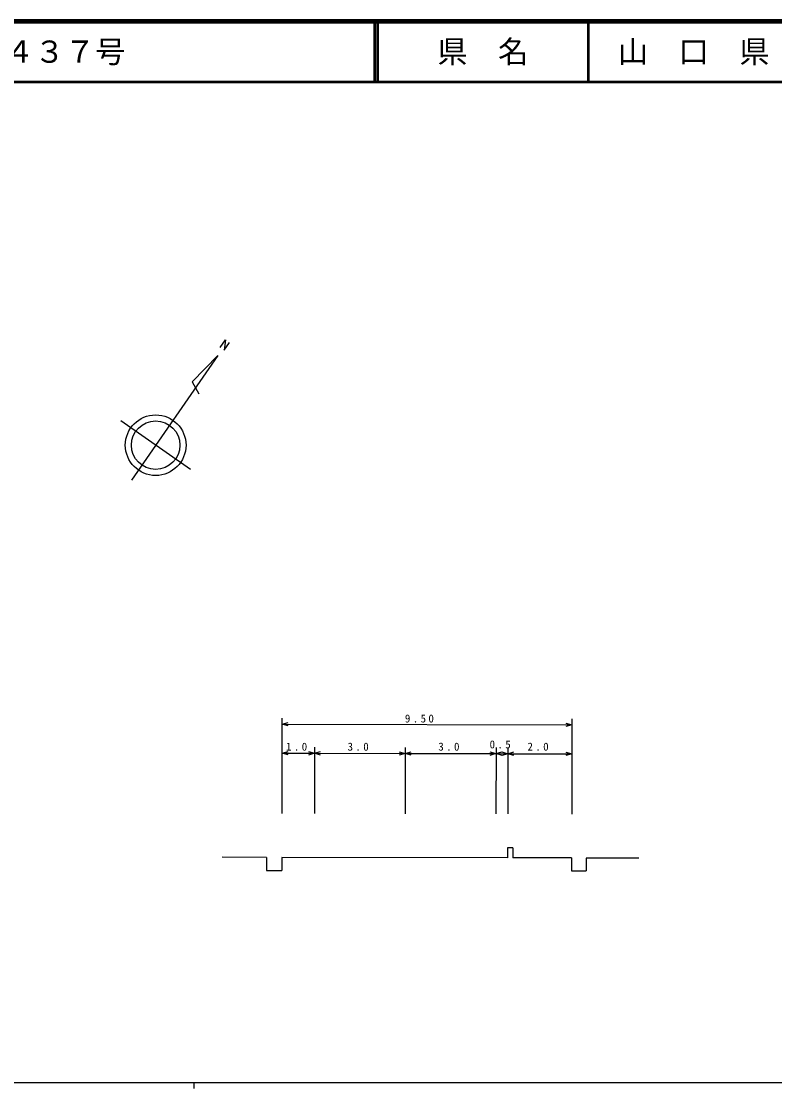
# Model space of a CAD drawing. Units: millimetres, scale not verified. Extents: x 40000 to 680000, y 20000 to 380000.
# Drawn here: x 239583 to 363711, y 204000 to 380000 of the extents above; entities that cross this region are included whole.
import ezdxf
from ezdxf.enums import TextEntityAlignment as Align

# ---------------------------------------------------------------- set-up
doc = ezdxf.new("R2010")
doc.units = ezdxf.units.MM
doc.header["$LTSCALE"] = 1000
for name, color, linetype, lineweight in [('M-BGD', 7, 'Continuous', 25), ('M-BMK-SRVR', 3, 'Continuous', 25), ('M-TTL', 2, 'Continuous', 140), ('M-TTL-BAND', 7, 'Continuous', 25), ('M-TTL-LINE', 7, 'Continuous', 50)]:
    doc.layers.add(name, color=color, linetype=linetype, lineweight=lineweight)
doc.layers.add('M-TTL-TXT', color=7, linetype='Continuous')
doc.styles.add('ＭＳ ゴシック', font='')
doc.styles.get('ＭＳ ゴシック').set_extended_font_data('MS Gothic')

msp = doc.modelspace()

# ---------------------------------------------------------------- linework, layer by layer
at = {"layer": 'M-BGD'}
for p, q in [((282535, 249384), (282566, 265098)), ((282564, 264098), (283564, 264381)), ((282564, 264098), (330297, 264004)), ((283563, 263808), (282564, 264098)), ((330297, 264004), (329296, 263721)), ((329297, 264293), (330297, 264004)), ((330299, 265004), (330268, 249290)), ((282555, 259309), (283555, 259592)), ((282555, 259309), (287891, 259299)), ((283554, 259020), (282555, 259309)), ((287891, 259299), (286891, 259016)), ((286892, 259588), (287891, 259299)), ((287893, 260299), (287872, 249374)), ((287891, 259299), (288892, 259582)), ((287891, 259299), (302843, 259269)), ((288891, 259009), (287891, 259299)), ((302843, 259269), (301843, 258986)), ((301844, 259559), (302843, 259269)), ((302845, 260269), (302824, 249344)), ((302843, 259269), (303844, 259552)), ((302843, 259269), (317796, 259240)), ((303843, 258980), (302843, 259269)), ((317796, 259240), (316795, 258957)), ((316796, 259529), (317796, 259240)), ((317798, 260240), (317776, 249315)), ((317796, 259240), (318796, 259523)), ((317796, 259240), (319739, 259236)), ((318795, 258950), (317796, 259240)), ((319739, 259236), (318739, 258953)), ((318740, 259526), (319739, 259236)), ((319741, 260236), (319720, 249311)), ((319739, 259236), (320740, 259519)), ((319739, 259236), (330287, 259215)), ((320739, 258947), (319739, 259236)), ((330287, 259215), (329287, 258932)), ((329288, 259505), (330287, 259215)), ((319709, 243723), (319706, 242058)), ((320564, 243721), (319709, 243723)), ((320564, 243721), (320561, 242056)), ((279956, 242136), (272647, 242150)), ((279956, 242136), (279952, 239998)), ((282521, 242131), (282517, 239993)), ((319706, 242058), (282521, 242131)), ((330253, 242037), (320561, 242056)), ((330253, 242037), (330249, 239900)), ((332676, 242032), (332671, 239895)), ((341331, 242015), (332676, 242032)), ((279952, 239998), (282517, 239993)), ((330249, 239900), (332671, 239895))]:
    msp.add_line(p, q, dxfattribs=at)
at = {"layer": 'M-BMK-SRVR'}
for p, q in [((272363, 326214), (273243, 327482)), ((273243, 327482), (273018, 325754)), ((273018, 325754), (273895, 327031)), ((271979, 324897), (257721, 304361)), ((271979, 324897), (267735, 320538)), ((267735, 320538), (268808, 318576)), ((267463, 306119), (255963, 314103))]:
    msp.add_line(p, q, dxfattribs=at)
for radius in [5000, 4000]:
    msp.add_circle((261713, 310111), radius, dxfattribs=at)
at = {"layer": 'M-TTL'}
msp.add_line((680000, 380000), (40000, 380000), dxfattribs=at)
at = {"layer": 'M-TTL-BAND'}
for p, q in [((40000, 205000), (579000, 205000)), ((268000, 205000), (268000, 204000))]:
    msp.add_line(p, q, dxfattribs=at)
at = {"layer": 'M-TTL-LINE'}
for p, q in [((297750, 380000), (297750, 370000)), ((298250, 380000), (298250, 370000)), ((333000, 380000), (333000, 370000)), ((40000, 370000), (680000, 370000))]:
    msp.add_line(p, q, dxfattribs=at)

# ---------------------------------------------------------------- texts
at = {"layer": 'M-BGD', "insert": (302783, 264357), "char_height": 1320, "attachment_point": 7, "style": 'ＭＳ ゴシック'}
msp.add_mtext('\\T1.44;9.50', dxfattribs=at)
at = {"layer": 'M-BGD', "char_height": 1320, "attachment_point": 7, "rotation": 359.9, "style": 'ＭＳ ゴシック'}
for s, insert in [('\\T1.44;1.0', (283194, 259717)), ('\\T1.44;3.0', (293338, 259718)), ('\\T1.44;3.0', (308290, 259720)), ('\\T1.44;0.5', (316738, 260087)), ('\\T1.44;2.0', (322984, 259722))]:
    msp.add_mtext(s, dxfattribs=dict(at, insert=insert))
at = {"layer": 'M-TTL-TXT', "style": 'ＭＳ ゴシック'}
msp.add_text('一般国道４３７号', height=3666, dxfattribs=at).set_placement((216734, 375000), align=Align.MIDDLE_LEFT)
for s, p in [('県\u3000名', (315625, 375000)), ('山\u3000口\u3000県', (350375, 375000))]:
    msp.add_text(s, height=3666, dxfattribs=at).set_placement(p, align=Align.MIDDLE_CENTER)

doc.saveas('drawing.dxf')
